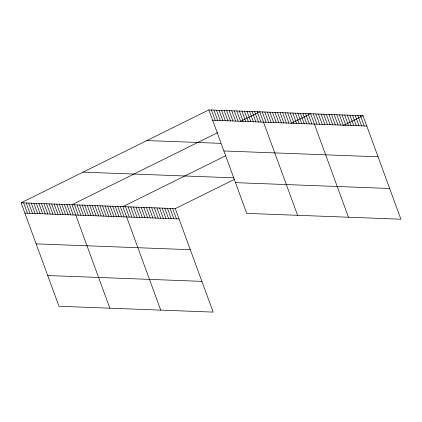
<?xml version="1.0" encoding="UTF-8"?>
<svg xmlns="http://www.w3.org/2000/svg" width="422" height="422" viewBox="0 0 422 422"><rect width="100%" height="100%" fill="white"/><g stroke="black" fill="none" stroke-linecap="round" stroke-linejoin="round"><path stroke-width="0.63" d="M21.1 202.792L175.283 208.621L213.152 312.101L58.969 306.272L21.1 202.792L208.848 109.899L363.031 115.728L400.9 219.208L246.717 213.379L208.848 109.899M217.831 132.55L71.983 204.712L109.847 308.192M240.255 121.457L259.73 111.825L297.594 215.304M225.781 155.718L122.86 206.638L160.729 310.117M291.138 123.382L310.608 113.745L348.477 217.225M175.283 208.621L234.289 179.429M342.97 125.656L363.031 115.728M212.63 120.233L366.813 126.067M146.893 140.552L220.669 143.343M223.876 150.97L378.065 156.805M83.055 172.134L233.967 177.841M235.465 182.642L389.654 188.47M24.882 213.126L179.065 218.96M36.128 243.863L190.317 249.697M47.718 275.534L201.906 281.363M360.409 115.633L364.191 125.967M357.787 115.533L361.57 125.867M355.171 115.433L358.953 125.767M352.549 115.333L356.332 125.672M349.928 115.232L353.71 125.571M347.306 115.137L351.088 125.471M344.684 115.037L348.466 125.371M342.063 114.937L345.845 125.276M339.441 114.837L343.223 125.176M336.819 114.737L340.601 125.076M334.198 114.642L337.98 124.975M331.576 114.541L335.363 124.875M328.96 114.441L332.742 124.78M326.338 114.341L330.12 124.68M323.716 114.241L327.498 124.58M321.095 114.146L324.877 124.479M318.473 114.045L322.255 124.379M315.851 113.945L319.633 124.284M313.229 113.845L317.012 124.184M308.065 113.65L311.847 123.989M305.523 113.555L309.305 123.894M302.975 113.46L306.757 123.794M300.432 113.365L304.215 123.699M297.89 113.265L301.672 123.604M295.347 113.17L299.129 123.509M292.799 113.075L296.582 123.409M290.257 112.98L294.039 123.314M287.714 112.88L291.496 123.219M285.166 112.785L288.949 123.124M282.624 112.69L286.406 123.024M280.081 112.595L283.864 122.929M277.539 112.495L281.321 122.834M274.991 112.4L278.773 122.739M272.448 112.305L276.231 122.638M269.906 112.21L273.688 122.544M267.358 112.11L271.146 122.449M264.816 112.015L268.598 122.354M262.273 111.92L266.055 122.253M257.183 111.725L260.965 122.063M254.64 111.63L258.422 121.969M252.098 111.535L255.88 121.868M249.55 111.44L253.337 121.773M247.007 111.339L250.789 121.678M244.465 111.244L248.247 121.583M241.922 111.15L245.704 121.489M239.374 111.055L243.156 121.388M236.832 110.96L240.614 121.293M234.289 110.859L238.071 121.198M231.741 110.764L235.529 121.103M229.199 110.669L232.981 121.003M226.656 110.575L230.438 120.908M224.114 110.474L227.896 120.813M221.566 110.379L225.348 120.718M219.023 110.284L222.805 120.618M216.481 110.189L220.263 120.523M213.933 110.089L217.72 120.428M211.39 109.994L215.173 120.333M172.661 208.521L176.443 218.86M170.04 208.426L173.827 218.76M167.423 208.326L171.205 218.659M164.802 208.225L168.584 218.559M162.18 208.125L165.962 218.464M159.558 208.025L163.34 218.364M156.937 207.93L160.719 218.264M154.315 207.83L158.097 218.163M151.693 207.73L155.475 218.068M149.072 207.629L152.854 217.968M146.45 207.529L150.237 217.868M143.833 207.434L147.616 217.768M141.212 207.334L144.994 217.668M138.59 207.234L142.372 217.573M135.968 207.133L139.751 217.472M133.347 207.033L137.129 217.372M130.725 206.938L134.507 217.272M128.103 206.838L131.886 217.172M125.482 206.738L129.264 217.077M120.317 206.543L124.1 216.882M117.775 206.448L121.557 216.781M115.227 206.353L119.015 216.686M112.685 206.252L116.467 216.591M110.142 206.158L113.924 216.497M107.599 206.063L111.382 216.396M105.052 205.968L108.834 216.301M102.509 205.867L106.291 216.206M99.967 205.772L103.749 216.111M97.424 205.678L101.206 216.011M94.876 205.583L98.658 215.916M92.334 205.482L96.116 215.821M89.791 205.387L93.573 215.726M87.243 205.292L91.025 215.626M84.701 205.197L88.483 215.531M82.158 205.097L85.94 215.436M79.616 205.002L83.398 215.341M77.068 204.907L80.85 215.241M74.525 204.812L78.307 215.146M69.435 204.617L73.217 214.956M66.892 204.522L70.674 214.861M64.35 204.427L68.132 214.761M61.807 204.332L65.589 214.666M59.259 204.232L63.042 214.571M56.717 204.137L60.499 214.476M54.174 204.042L57.956 214.376M51.626 203.947L55.409 214.281M49.084 203.847L52.866 214.186M46.541 203.752L50.324 214.091M43.999 203.657L47.781 213.991M41.451 203.562L45.233 213.896M38.908 203.462L42.691 213.801M36.366 203.367L40.148 213.706M33.818 203.272L37.605 213.606M31.275 203.177L35.058 213.511M28.733 203.077L32.515 213.416M26.19 202.982L29.973 213.321M23.643 202.887L27.425 213.221"/></g></svg>
